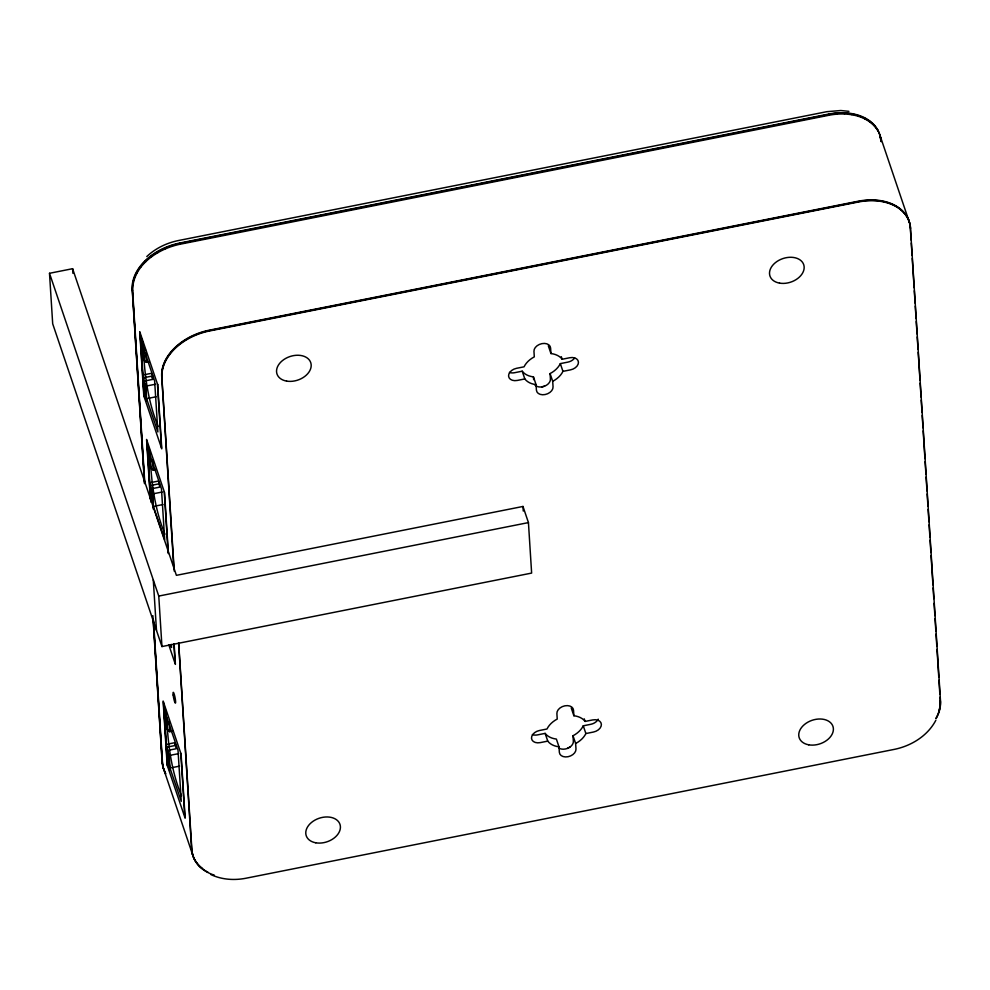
<?xml version="1.0" encoding="UTF-8"?>
<svg xmlns="http://www.w3.org/2000/svg" width="990" height="990" viewBox="0 0 990 990"><rect width="100%" height="100%" fill="white"/><g stroke="black" fill="none" stroke-linecap="round" stroke-linejoin="round"><path stroke-width="1.49" d="M144.614 483.664L132.338 289.686C132.412 264.553 157.583 247.958 179.945 243.416L828.741 114.481C849.197 109.494 879.046 117.03 881.211 141.681M144.787 482.897L132.598 290.466C132.672 265.32 157.856 248.738 180.205 244.196L829.001 115.248C846.277 111.833 868.094 114.642 878.056 130.94L877.796 130.16M143.488 356.635L142.585 342.726M150.294 464.459L149.416 450.5M166.865 726.004L165.974 712.095M169.624 769.688L168.758 755.89L166.803 749.9M935.835 720.274C927.679 735.855 911.332 745.878 894.416 749.356L245.619 878.303C234.011 880.518 221.624 879.652 210.858 874.554M146.78 256.558C155.405 248.391 166.444 243.045 178.027 240.62L826.823 111.684L840.844 110.521L848.925 111.338M598.207 719.161A8.551 5.965 -18.7 0 1 590.82 724.296L583.259 725.806A21.384 14.912 -18.7 0 1 573.012 735.756L573.359 741.263A8.551 5.965 -18.7 0 1 569.918 747.091L567.456 748.39A8.551 5.965 -18.7 0 1 558.719 747.945M567.456 748.39L569.918 747.091M574.67 357.984A8.551 5.965 -18.7 0 1 567.889 362.117L560.328 363.615A21.384 14.912 -18.7 0 1 550.081 373.577L550.428 379.083A8.551 5.965 -18.7 0 1 544.525 386.199L541.802 386.904A8.551 5.965 -18.7 0 1 534.984 385.073M541.802 386.904L544.525 386.199M49.5 273.29L72.604 268.698L176.393 575.339L522.98 506.459L528.437 522.596L531.63 573.086L161.952 646.557L52.693 323.792L49.5 273.29L158.759 596.067L161.952 646.557M144.837 361.164L142.708 359.123L142.461 355.249L144.156 360.286L146.297 362.328L149.317 361.721M142.956 375L151.594 373.292L152.51 376.002L143.884 377.71L142.956 375L141.78 356.412L142.708 359.123M152.51 376.002L152.732 379.393L144.095 381.101L143.884 377.71M155.331 384.256L145.802 386.137L144.095 381.101M156.123 396.78L146.594 398.661L145.802 386.137M548.324 345.807L550.947 353.554A21.384 14.912 -18.7 0 1 562.184 359.246L569.733 357.736A8.551 5.965 -18.7 0 1 578.445 362.142A8.551 5.965 -18.7 0 1 570.5 369.864L562.951 371.361A21.384 14.912 -18.7 0 1 552.705 381.323L553.051 386.83A8.551 5.965 -18.7 0 1 545.119 394.54A8.551 5.965 -18.7 0 1 536.419 390.134L536.06 384.627L533.449 376.881A21.384 14.912 -18.7 0 1 522.213 371.188L514.652 372.698A8.551 5.965 -18.7 0 1 509.454 372.426M536.06 384.627A21.384 14.912 -18.7 0 1 524.824 378.935L517.275 380.445A8.551 5.965 -18.7 0 1 508.575 376.039A8.551 5.965 -18.7 0 1 516.508 368.317L524.057 366.82A21.384 14.912 -18.7 0 1 534.303 356.858L533.957 351.351A8.551 5.965 -18.7 0 1 541.889 343.641A8.551 5.965 -18.7 0 1 550.601 348.047L550.947 353.554M164.934 534.216C156.049 512.375 152.324 489.518 150.74 466.228L151.656 468.938L149.527 466.896L149.28 463.023L150.987 468.06L153.116 470.101L156.135 469.495M149.787 482.774L158.425 481.066L159.34 483.776L150.703 485.484L149.787 482.774L148.611 464.186L149.527 466.896M162.15 492.03L152.621 493.911L150.703 485.484M162.942 504.554L153.413 506.435L152.621 493.911M158.759 596.067L528.437 522.596M168.226 730.533L166.085 728.491L165.85 724.618L167.545 729.655L169.686 731.697L172.706 731.09M166.345 744.369L167.483 750.47L176.121 748.762L174.983 742.661L166.345 744.369L165.169 725.781L166.085 728.491M175.898 745.371L167.261 747.079M178.707 753.625L169.191 755.506L167.483 750.47M179.512 766.149L169.983 768.03L169.191 755.506M571.255 707.999L573.878 715.745A21.384 14.912 -18.7 0 1 585.115 721.425L592.676 719.928A8.551 5.965 -18.7 0 1 601.375 724.334A8.551 5.965 -18.7 0 1 593.443 732.043L585.882 733.553A21.384 14.912 -18.7 0 1 575.636 743.502L575.982 749.009A8.551 5.965 -18.7 0 1 568.05 756.719A8.551 5.965 -18.7 0 1 559.35 752.313L558.991 746.807L556.38 739.06A21.384 14.912 -18.7 0 1 545.144 733.38L537.582 734.877A8.551 5.965 -18.7 0 1 532.385 734.617M558.991 746.807A21.384 14.912 -18.7 0 1 547.755 741.126L540.206 742.624A8.551 5.965 -18.7 0 1 531.506 738.218A8.551 5.965 -18.7 0 1 539.439 730.509L547 728.999A21.384 14.912 -18.7 0 1 557.234 719.049L556.887 713.543A8.551 5.965 -18.7 0 1 564.82 705.833A8.551 5.965 -18.7 0 1 573.532 710.238L573.878 715.745M150.913 488.874L159.551 487.167L159.34 483.776M140.654 336.897L142.548 342.552M143.426 380.531L145.32 386.187M147.485 444.671L149.379 450.326L150.455 465.325L148.191 458.642L147.238 443.668L149.502 450.351M146.248 400.158L145.344 386.36M144.156 360.286L143.364 347.762L145.505 349.804M153.203 619.134L162.261 762.3L163.239 767.869L165.677 773.834L165.417 773.054M909.34 222.106L879.974 135.345L880.952 140.914M874.467 125.483L874.727 126.262M870.062 121.436L870.321 122.216M864.703 118.107L864.963 118.887M858.516 115.595L858.776 116.362M851.648 113.937L851.907 114.704M844.272 113.194L844.532 113.961M836.575 113.367L836.835 114.147M828.741 114.481L829.001 115.248M561.305 356.66L562.184 359.246M560.328 363.615L562.951 371.361M550.081 373.577L552.705 381.323M522.213 371.188L524.824 378.935M584.236 718.851L585.115 721.425M583.259 725.806L585.882 733.553M573.012 735.756L575.636 743.502M545.144 733.38L547.767 741.126M179.945 243.416L180.205 244.196M172.161 245.409L172.433 246.188M164.637 248.255L164.897 249.035M157.534 251.881L157.794 252.66M151.049 256.187L151.309 256.967M145.332 261.075L145.592 261.855M140.518 266.421L140.778 267.201M136.731 272.101L136.991 272.881M134.071 277.967L134.331 278.747M132.598 283.882L132.858 284.65M132.338 289.686L132.598 290.466M143.364 347.762L154.638 381.076L157.868 431.974L146.594 398.661M151.817 376.683L152.732 379.393M158.103 426.443C149.23 404.601 145.505 381.744 143.921 358.454M153.215 508.996L152.274 494.022L150.01 487.34L150.864 500.804M153.413 506.435L164.687 539.736L161.469 488.837L150.195 455.536L150.987 468.06M170.528 644.614L171.518 647.51L171.32 644.428M168.758 644.75L175.403 664.401L174.153 644.552M181.492 795.812C172.78 774.428 169.067 752.066 167.397 729.296M169.983 768.03L181.257 801.331L178.027 750.432L166.753 717.131L167.545 729.655M162.261 762.3L163.499 768.648M163.239 767.869L192.605 854.63M141.483 350.881L141.446 350.707M144.243 394.515L144.206 394.342M148.302 458.655L148.265 458.481M152.138 493.961L152.967 506.435M151.074 502.289L151.037 502.116M165.936 711.921L166.011 712.404M164.872 720.25L164.835 720.077M167.632 763.884L167.595 763.711M142.473 342.243L142.622 343.035M145.233 385.877L145.394 386.669M149.292 450.017L149.453 450.809M168.622 755.246L168.77 756.038M911.097 239.988L910.317 227.675A51.331 35.789 -18.7 0 0 858.107 201.242L209.311 330.177A51.331 35.789 -18.7 0 0 161.704 376.447L173.794 567.344M911.295 243.07L912.075 255.383M912.26 258.464L914.116 287.719M914.315 290.788L915.094 303.113M915.28 306.182L916.059 318.508M916.257 321.577L917.037 333.902M917.235 336.971L918.015 349.297M918.213 352.366L919.97 380.086M920.155 383.155L921.034 397.015M921.232 400.096L922.012 412.409M922.21 415.491L922.989 427.804M923.175 430.885L924.932 458.593M925.13 461.674L925.91 473.987M926.108 477.069L926.987 490.916M927.172 493.998L927.952 506.311M928.15 509.392L928.929 521.718M929.127 524.787L929.907 537.112M930.105 540.181L930.885 552.507M931.07 555.576L932.927 584.83M933.125 587.912L933.805 598.69M934.102 603.306L934.882 615.619M935.067 618.701L935.847 631.014M936.045 634.095L936.825 646.408M937.023 649.49L938.78 677.197M938.966 680.279L939.844 694.126M940.042 697.207L940.24 700.289A51.331 35.789 -18.7 0 1 939.98 706.093M533.449 376.881L533.622 379.628M522.98 506.459L523.264 511.05M174.252 571.193L161.84 376.844A51.331 35.789 -18.7 0 1 209.447 330.561L858.231 201.626A51.331 35.789 -18.7 0 1 910.441 228.059L940.5 701.068A51.331 35.789 -18.7 0 1 936.107 718.653M178.695 643.166L191.887 849.841A51.331 35.789 -18.7 0 0 214.323 875.16M178.571 642.782L191.627 849.061A51.331 35.789 -18.7 0 0 202.517 868.539M168.387 553.571L164.526 492.488L146.557 439.424L150.332 498.985M157.435 383.934L161.494 448.086M164.266 491.708L168.127 552.804M173.894 643.772L175.143 663.622M180.824 753.303L184.883 817.455M174.983 742.661L175.131 744.926M145.679 352.589L146.297 362.328M152.497 460.362L153.116 470.101M169.067 721.957L169.686 731.697M139.998 332.417L144.057 396.569M146.829 440.191L150.591 499.752M163.387 701.786L167.446 765.938M153.289 579.93L156.482 630.42M153.462 619.913L162.521 763.08M144.491 483.269L132.202 289.303A51.331 35.789 -18.7 0 1 179.809 243.033L828.605 114.085A51.331 35.789 -18.7 0 1 880.815 140.531M152.868 615.669L162.125 761.916A51.331 35.789 -18.7 0 0 165.281 772.67M72.604 268.698L72.901 273.29M939.733 707.565A51.331 35.789 -18.7 0 1 938.99 710.535M940.364 700.673A51.331 35.789 -18.7 0 1 940.116 706.489M939.857 707.961A51.331 35.789 -18.7 0 1 935.971 718.257M207.999 872.252A51.331 35.789 -18.7 0 1 191.763 849.457M161.964 377.227A51.331 35.789 -18.7 0 1 209.571 330.957L858.367 202.01A51.331 35.789 -18.7 0 1 910.577 228.442M157.695 384.714L139.739 331.65L143.798 395.79L161.766 448.854L157.695 384.714M142.684 342.577L140.419 335.895L141.36 350.868L143.624 357.551L142.684 342.577M145.443 386.249L143.179 379.566L144.132 394.54L146.396 401.222L145.443 386.249M181.083 754.083L163.127 701.019L167.186 765.159L185.142 818.223L181.083 754.083M166.072 711.946L163.808 705.264L164.748 720.225L167.013 726.92L166.072 711.946M168.832 755.618L166.567 748.935L167.52 763.896L169.785 770.591L168.832 755.618M779.538 283.115A17.808 12.412 -18.7 0 0 804.103 266.372A17.808 12.412 -18.7 0 0 776.878 261.546A17.808 12.412 -18.7 0 0 779.538 283.115M808.768 744.827A17.808 12.412 -18.7 0 0 833.332 728.083A17.808 12.412 -18.7 0 0 806.12 723.257A17.808 12.412 -18.7 0 0 808.768 744.827M286.568 381.088A17.808 12.412 -18.7 0 0 311.132 364.345A17.808 12.412 -18.7 0 0 283.907 359.519A17.808 12.412 -18.7 0 0 286.568 381.088M315.798 842.799A17.808 12.412 -18.7 0 0 340.362 826.056A17.808 12.412 -18.7 0 0 313.137 821.23A17.808 12.412 -18.7 0 0 315.798 842.799M173.163 695.054A5.581 0.743 78.8 0 0 175.428 703.172A5.581 0.743 78.8 0 0 174.426 694.869A5.581 0.743 78.8 0 0 173.163 695.054"/></g></svg>
